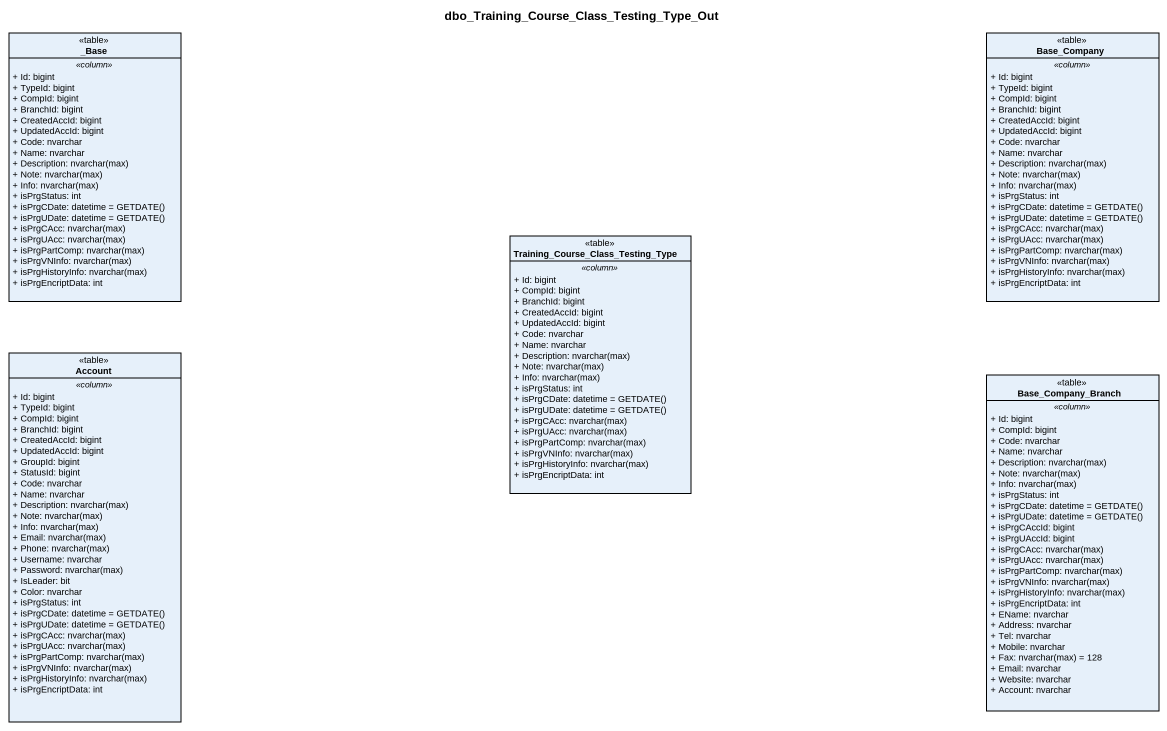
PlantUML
@startuml
title dbo_Training_Course_Class_Testing_Type_Out
hide circle
hide empty members
skinparam classAttributeIconSize 0
class "_Base" as Base <<table>> {
  .. <<column>> ..
  + Id: bigint
  + TypeId: bigint
  + CompId: bigint
  + BranchId: bigint
  + CreatedAccId: bigint
  + UpdatedAccId: bigint
  + Code: nvarchar
  + Name: nvarchar
  {field} + Description: nvarchar(max)
  {field} + Note: nvarchar(max)
  {field} + Info: nvarchar(max)
  + isPrgStatus: int
  {field} + isPrgCDate: datetime = GETDATE()
  {field} + isPrgUDate: datetime = GETDATE()
  {field} + isPrgCAcc: nvarchar(max)
  {field} + isPrgUAcc: nvarchar(max)
  {field} + isPrgPartComp: nvarchar(max)
  {field} + isPrgVNInfo: nvarchar(max)
  {field} + isPrgHistoryInfo: nvarchar(max)
  + isPrgEncriptData: int
}
class Base_Company <<table>> {
  .. <<column>> ..
  + Id: bigint
  + TypeId: bigint
  + CompId: bigint
  + BranchId: bigint
  + CreatedAccId: bigint
  + UpdatedAccId: bigint
  + Code: nvarchar
  + Name: nvarchar
  {field} + Description: nvarchar(max)
  {field} + Note: nvarchar(max)
  {field} + Info: nvarchar(max)
  + isPrgStatus: int
  {field} + isPrgCDate: datetime = GETDATE()
  {field} + isPrgUDate: datetime = GETDATE()
  {field} + isPrgCAcc: nvarchar(max)
  {field} + isPrgUAcc: nvarchar(max)
  {field} + isPrgPartComp: nvarchar(max)
  {field} + isPrgVNInfo: nvarchar(max)
  {field} + isPrgHistoryInfo: nvarchar(max)
  + isPrgEncriptData: int
}
class "Training_Course_Class_Testing_Type" as Training_Course_Class <<table>> {
  .. <<column>> ..
  + Id: bigint
  + CompId: bigint
  + BranchId: bigint
  + CreatedAccId: bigint
  + UpdatedAccId: bigint
  + Code: nvarchar
  + Name: nvarchar
  {field} + Description: nvarchar(max)
  {field} + Note: nvarchar(max)
  {field} + Info: nvarchar(max)
  + isPrgStatus: int
  {field} + isPrgCDate: datetime = GETDATE()
  {field} + isPrgUDate: datetime = GETDATE()
  {field} + isPrgCAcc: nvarchar(max)
  {field} + isPrgUAcc: nvarchar(max)
  {field} + isPrgPartComp: nvarchar(max)
  {field} + isPrgVNInfo: nvarchar(max)
  {field} + isPrgHistoryInfo: nvarchar(max)
  + isPrgEncriptData: int
}
class Account <<table>> {
  .. <<column>> ..
  + Id: bigint
  + TypeId: bigint
  + CompId: bigint
  + BranchId: bigint
  + CreatedAccId: bigint
  + UpdatedAccId: bigint
  + GroupId: bigint
  + StatusId: bigint
  + Code: nvarchar
  + Name: nvarchar
  {field} + Description: nvarchar(max)
  {field} + Note: nvarchar(max)
  {field} + Info: nvarchar(max)
  {field} + Email: nvarchar(max)
  {field} + Phone: nvarchar(max)
  + Username: nvarchar
  {field} + Password: nvarchar(max)
  + IsLeader: bit
  + Color: nvarchar
  + isPrgStatus: int
  {field} + isPrgCDate: datetime = GETDATE()
  {field} + isPrgUDate: datetime = GETDATE()
  {field} + isPrgCAcc: nvarchar(max)
  {field} + isPrgUAcc: nvarchar(max)
  {field} + isPrgPartComp: nvarchar(max)
  {field} + isPrgVNInfo: nvarchar(max)
  {field} + isPrgHistoryInfo: nvarchar(max)
  + isPrgEncriptData: int
}
class Base_Company_Branch <<table>> {
  .. <<column>> ..
  + Id: bigint
  + CompId: bigint
  + Code: nvarchar
  + Name: nvarchar
  {field} + Description: nvarchar(max)
  {field} + Note: nvarchar(max)
  {field} + Info: nvarchar(max)
  + isPrgStatus: int
  {field} + isPrgCDate: datetime = GETDATE()
  {field} + isPrgUDate: datetime = GETDATE()
  + isPrgCAccId: bigint
  + isPrgUAccId: bigint
  {field} + isPrgCAcc: nvarchar(max)
  {field} + isPrgUAcc: nvarchar(max)
  {field} + isPrgPartComp: nvarchar(max)
  {field} + isPrgVNInfo: nvarchar(max)
  {field} + isPrgHistoryInfo: nvarchar(max)
  + isPrgEncriptData: int
  + EName: nvarchar
  + Address: nvarchar
  + Tel: nvarchar
  + Mobile: nvarchar
  {field} + Fax: nvarchar(max) = 128
  + Email: nvarchar
  + Website: nvarchar
  + Account: nvarchar
}
@enduml
